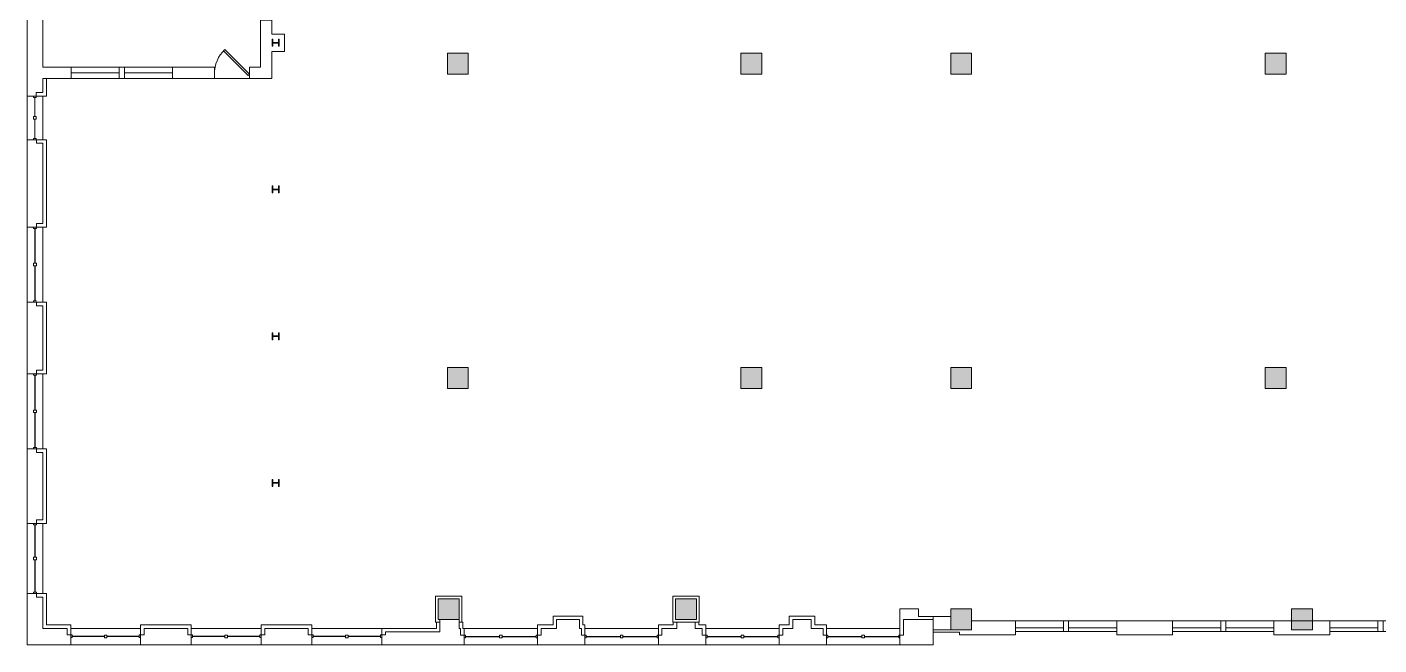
# Model space of a CAD drawing. Header units: inches. Extents: x 0 to 2535, y 0 to 2052.
# Drawn here: x 12 to 1559, y 0 to 707 of the extents above; entities that cross this region are included whole.
import ezdxf

# ---------------------------------------------------------------- set-up
doc = ezdxf.new("R2010")
doc.units = ezdxf.units.IN
doc.header["$MEASUREMENT"] = 0
for name, color, linetype, lineweight in [('A-DETL', 90, 'Continuous', 9), ('B-CL', 7, 'Continuous', 9), ('CORE', 7, 'Continuous', 9), ('S-COLS', 52, 'Continuous', 13), ('Victor Bldg - 7th Floor_LINK_dwg', 8, 'Continuous', 9), ('WINDOWS', 7, 'Continuous', 9)]:
    doc.layers.add(name, color=color, linetype=linetype, lineweight=lineweight)

# ---------------------------------------------------------------- blocks, each defined once
blk = doc.blocks.new('Concrete-Rectangular-Column - 24_ x 24_-6972613-Level 07  POWER _ SIGNAL')
at = {"layer": 'S-COLS', "lineweight": 9}
blk.add_hatch(color=7, dxfattribs=at).paths.add_polyline_path([(12, -12), (12, 12), (-12, 12), (-12, -12)], flags=0)
at = {"layer": 'S-COLS', "color": 8, "lineweight": 20}
for p, q in [((12, 12), (-12, 12)), ((-12, 12), (-12, -12)), ((12, -12), (12, 12)), ((-12, -12), (12, -12))]:
    blk.add_line(p, q, dxfattribs=at)
blk = doc.blocks.new('Victor Bldg - 7th Floor_LINK_dwg_DR1H902-7747242-Level 07  POWER _ SIGNAL')
at = {"layer": 'CORE', "flags": 128}
blk.add_lwpolyline([(0.242, 0.672), (-0.465, -0.035), (-0.5, 0), (0.207, 0.707)], close=True, dxfattribs=at)
at = {"layer": 'CORE'}
blk.add_arc((-0.434, 0.027), 0.935, 358.3342, 46.6658, dxfattribs=at)
blk = doc.blocks.new('Victor Bldg - 7th Floor_LINK_dwg-6972240-Level 07  POWER _ SIGNAL')
at = {"layer": 'B-CL', "flags": 128}
for points in [[(493, 677.5), (517, 677.5), (517, 653.5), (493, 653.5)], [(829, 677.5), (853, 677.5), (853, 653.5), (829, 653.5)], [(1069, 677.5), (1093, 677.5), (1093, 653.5), (1069, 653.5)], [(1429, 677.5), (1453, 677.5), (1453, 653.5), (1429, 653.5)], [(493, 317.5), (517, 317.5), (517, 293.5), (493, 293.5)], [(829, 317.5), (853, 317.5), (853, 293.5), (829, 293.5)], [(1069, 317.5), (1093, 317.5), (1093, 293.5), (1069, 293.5)], [(1429, 317.5), (1453, 317.5), (1453, 293.5), (1429, 293.5)], [(482.5, 29), (482.5, 53), (506.5, 53), (506.5, 29)], [(754.2, 29), (754.2, 53), (778.2, 53), (778.2, 29)], [(1069, 41.5), (1093, 41.5), (1093, 17.5), (1069, 17.5)], [(1459, 41.5), (1483, 41.5), (1483, 17.5), (1459, 17.5)]]:
    blk.add_lwpolyline(points, close=True, dxfattribs=at)
at = {"layer": 'CORE'}
for p, q in [((12, 746.5), (12, 628.5)), ((299.3, 689.9), (293.8, 689.9)), ((293.8, 689.1), (299.3, 689.1)), ((299.3, 521.9), (293.8, 521.9)), ((293.8, 521.1), (299.3, 521.1)), ((22.8, 389), (22.8, 390.5)), ((299.3, 353.9), (293.8, 353.9)), ((293.8, 353.1), (299.3, 353.1)), ((299.3, 185.9), (293.8, 185.9)), ((293.8, 185.1), (299.3, 185.1)), ((1049, 29), (1049, 32.5)), ((146.1, 19), (195.9, 19)), ((284.1, 19), (333.9, 19)), ((484.5, 29), (484.5, 19))]:
    blk.add_line(p, q, dxfattribs=at)
at = {"layer": 'CORE', "flags": 128}
for points in [[(30, 746.5), (12, 746.5), (30, 746.5), (30, 661.5), (62.6, 661.5), (62.6, 648.5), (30, 648.5), (34.1, 648.5), (34.1, 628.5), (22.6, 628.5), (22.6, 632.6), (30, 632.6), (30, 648.5), (30, 632.6)], [(293.3, 690.4), (293.3, 693.5), (292.6, 693.5), (292.6, 685.5), (293.3, 685.5), (293.3, 688.6)], [(299.8, 688.6), (299.8, 685.5), (300.6, 685.5), (300.6, 693.5), (299.8, 693.5), (299.8, 690.4)], [(12, 578.5), (12, 478.5), (30, 478.5)], [(30, 574.4), (30, 482.6), (30, 574.4), (22.8, 574.4), (22.8, 578.5), (34.1, 578.5), (34.1, 478.5), (22.8, 478.5), (22.8, 482.6), (30, 482.6)], [(293.3, 522.4), (293.3, 525.5), (292.6, 525.5), (292.6, 517.5), (293.3, 517.5), (293.3, 520.6)], [(299.8, 520.6), (299.8, 517.5), (300.6, 517.5), (300.6, 525.5), (299.8, 525.5), (299.8, 522.4)], [(30, 392.5), (12, 392.5), (12, 310.5), (30, 310.5)], [(30, 388.4), (30, 314.6), (30, 388.4), (22.8, 388.4), (22.8, 392.5), (34.1, 392.5), (34.1, 310.5), (22.8, 310.5), (22.8, 314.6), (30, 314.6)], [(293.3, 354.4), (293.3, 357.5), (292.6, 357.5), (292.6, 349.5), (293.3, 349.5), (293.3, 352.6)], [(299.8, 352.6), (299.8, 349.5), (300.6, 349.5), (300.6, 357.5), (299.8, 357.5), (299.8, 354.4)], [(30, 224.5), (12, 224.5), (12, 139), (30, 139)], [(30, 220.4), (30, 143.1), (30, 220.4), (22.8, 220.4), (22.8, 224.5), (34.1, 224.5), (34.1, 139), (22.8, 139), (22.8, 143.1), (30, 143.1)], [(293.3, 186.4), (293.3, 189.5), (292.6, 189.5), (292.6, 181.5), (293.3, 181.5), (293.3, 184.6)], [(299.8, 184.6), (299.8, 181.5), (300.6, 181.5), (300.6, 189.5), (299.8, 189.5), (299.8, 186.4)], [(62, 11.6), (62, 19), (62, 0), (12, 0), (12, 59), (30, 59)], [(30, 54.9), (30, 19), (57.9, 19), (57.9, 11.6), (62, 11.6), (62, 23.1), (34.1, 23.1), (34.1, 59), (22.8, 59), (22.8, 54.7)], [(22.8, 54.9), (30, 54.9), (30, 19), (57.9, 19)], [(480.4, 26), (480.4, 19), (418, 19), (418, 11.6), (422.1, 11.6), (422.1, 14.9), (484.5, 14.9), (484.5, 26), (479.5, 26), (479.5, 56), (509.5, 56), (509.5, 26), (506.5, 26)], [(600.4, 11.2), (596.2, 11.2), (596.2, 23.1), (614, 23.1), (614, 33.1), (648.2, 33.1), (648.2, 23.1), (650.5, 23.1), (650.5, 11.2), (646.4, 11.2), (646.4, 19), (644.1, 19), (644.1, 29), (618.1, 29), (618.1, 19), (600.4, 19), (600.4, 11.2), (600.4, 19), (618.1, 19), (618.1, 29), (644.1, 29), (644.1, 19), (646.4, 19), (646.4, 11.2)], [(1011, 29), (1011, 41.5), (1032, 41.5), (1032, 32.5), (1069, 32.5)], [(142, 19), (142, 0), (200, 0), (200, 19)], [(280, 19), (280, 0), (338, 0), (338, 19)], [(512.2, 19), (512.2, 0), (418, 0), (418, 19), (480.4, 19)], [(488.5, 29), (506.5, 29), (506.5, 19)], [(596.2, 19), (596.2, 0), (650.5, 0), (650.5, 19)], [(738.6, 11.2), (738.6, 19), (755.7, 19), (738.6, 19), (738.6, 11.2), (734.5, 11.2), (734.5, 23.1), (751.6, 23.1), (751.6, 26)], [(734.5, 19), (734.5, 0), (788.7, 0), (788.7, 19)], [(755.7, 26), (755.7, 19), (755.7, 26), (776.7, 26), (776.7, 19), (784.6, 19), (784.6, 11.2)], [(776.7, 26), (776.7, 19), (784.6, 19), (784.6, 11.2), (788.7, 11.2), (788.7, 23.1), (780.9, 23.1), (780.9, 26)], [(872.7, 19), (872.7, 0), (927, 0), (927, 19)], [(876.9, 19), (888.4, 19), (888.4, 29), (909.4, 29), (909.4, 19), (922.9, 19)], [(1049, 3), (1049, 0), (1011, 0), (1011, 19), (1011, 29), (1011, 19), (1011, 29), (1011, 17.5)], [(1011, 11.2), (1015.1, 11.2), (1015.1, 29), (1049, 29), (1049, 17.5), (1075, 17.5), (1093, 17.5)], [(1011, 19), (1011, 0), (1049, 0)], [(1093, 27.5), (1143, 27.5), (1143, 11.5), (1079, 11.5), (1079, 14.5), (1049, 14.5), (1049, 0), (1049, 29), (1015.1, 29)], [(1459, 27.5), (1439, 27.5), (1439, 11.5), (1503, 11.5), (1503, 27.5), (1483, 27.5)]]:
    blk.add_lwpolyline(points, dxfattribs=at)
for points in [[(292.1, 679.5), (292.1, 648.5), (266.6, 648.5), (266.6, 661.5), (279.1, 661.5), (279.1, 715.5), (292.1, 715.5), (292.1, 699.5), (306.8, 699.5), (306.8, 679.5)], [(178.6, 661.5), (178.6, 648.5), (226.6, 648.5), (226.6, 661.5)], [(30, 628.5), (12, 628.5)], [(30, 578.5), (12, 578.5)], [(751.2, 26), (751.2, 56), (781.2, 56), (781.2, 26)], [(872.7, 11.2), (876.9, 11.2), (876.9, 19), (888.4, 19), (888.4, 29), (909.4, 29), (909.4, 19), (922.9, 19), (922.9, 11.2), (927, 11.2), (927, 23.1), (913.5, 23.1), (913.5, 33.1), (884.2, 33.1), (884.2, 23.1), (872.7, 23.1)], [(142, 23.1), (142, 11.6), (146.1, 11.6), (146.1, 19), (195.9, 19), (195.9, 11.6), (200, 11.6), (200, 23.1)], [(280, 23.1), (280, 11.6), (284.1, 11.6), (284.1, 19), (333.9, 19), (333.9, 11.6), (338, 11.6), (338, 23.1)], [(510.6, 19), (510.6, 26), (506.5, 26), (506.5, 19), (508.1, 19), (508.1, 11.2), (512.2, 11.2), (512.2, 19)], [(1323, 11.5), (1323, 27.5), (1259, 27.5), (1259, 11.5)]]:
    blk.add_lwpolyline(points, close=True, dxfattribs=at)
at = {"layer": 'CORE'}
for centre, start, end in [((293.8, 690.4), 180, 270), ((293.8, 688.6), 90, 180), ((299.3, 690.4), 270, 0), ((299.3, 688.6), 0, 90), ((293.8, 522.4), 180, 270), ((293.8, 520.6), 90, 180), ((299.3, 522.4), 270, 0), ((299.3, 520.6), 0, 90), ((293.8, 354.4), 180, 270), ((293.8, 352.6), 90, 180), ((299.3, 354.4), 270, 0), ((299.3, 352.6), 0, 90), ((293.8, 186.4), 180, 270), ((299.3, 186.4), 270, 0), ((293.8, 184.6), 90, 180), ((299.3, 184.6), 0, 90)]:
    blk.add_arc(centre, 0.5, start, end, dxfattribs=at)
at = {"layer": 'WINDOWS'}
for p, q in [((12, 628.5), (12, 578.5)), ((20.9, 605), (20.9, 627)), ((21.1, 605), (21.1, 627)), ((30, 628.5), (30, 578.5)), ((20.9, 580), (20.9, 602)), ((21.1, 580), (21.1, 602)), ((12, 392.5), (12, 478.5)), ((21, 437), (21, 477)), ((21.2, 437), (21.2, 477)), ((30, 478.5), (30, 392.5)), ((21, 394), (21, 434)), ((21.2, 394), (21.2, 434)), ((12, 224.5), (12, 310.5)), ((30, 310.5), (30, 224.5)), ((21, 269), (21, 309)), ((21.2, 269), (21.2, 309)), ((21, 226), (21, 266)), ((21.2, 226), (21.2, 266)), ((12, 59), (12, 139)), ((21, 100.5), (21, 137.5)), ((21.2, 100.5), (21.2, 137.5)), ((30, 139), (30, 59)), ((21, 60.5), (21, 97.5)), ((21.2, 60.5), (21.2, 97.5)), ((62, 19), (142, 19)), ((200, 19), (280, 19)), ((338, 19), (418, 19)), ((512.2, 19), (596.2, 19)), ((650.5, 19), (734.5, 19)), ((788.7, 19), (872.7, 19)), ((927, 19), (1011, 19)), ((1143, 27.5), (1259, 27.5)), ((1143, 19.8), (1198, 19.8)), ((1143, 19.5), (1198, 19.5)), ((1143, 15.5), (1259, 15.5)), ((1204, 19.8), (1259, 19.8)), ((1204, 19.5), (1259, 19.5)), ((1323, 27.5), (1439, 27.5)), ((1323, 19.8), (1378, 19.8)), ((1323, 19.5), (1378, 19.5)), ((1323, 15.5), (1439, 15.5)), ((1384, 19.8), (1439, 19.8)), ((1384, 19.5), (1439, 19.5)), ((1503, 27.5), (1619, 27.5)), ((1503, 19.8), (1558, 19.8)), ((1503, 19.5), (1558, 19.5)), ((1503, 15.5), (1619, 15.5)), ((62, 0), (142, 0)), ((63.5, 9.9), (100.5, 9.9)), ((63.5, 9.6), (100.5, 9.6)), ((103.5, 9.9), (140.5, 9.9)), ((103.5, 9.6), (140.5, 9.6)), ((200, 0), (280, 0)), ((201.5, 9.9), (238.5, 9.9)), ((201.5, 9.6), (238.5, 9.6)), ((241.5, 9.9), (278.5, 9.9)), ((241.5, 9.6), (278.5, 9.6)), ((338, 0), (418, 0)), ((339.5, 9.9), (376.5, 9.9)), ((339.5, 9.6), (376.5, 9.6)), ((379.5, 9.9), (416.5, 9.9)), ((379.5, 9.6), (416.5, 9.6)), ((596.2, 0), (512.2, 0)), ((552.7, 9.7), (513.8, 9.7)), ((552.7, 9.5), (513.8, 9.5)), ((594.7, 9.7), (555.8, 9.7)), ((594.7, 9.5), (555.8, 9.5)), ((734.5, 0), (650.5, 0)), ((691, 9.7), (652, 9.7)), ((691, 9.5), (652, 9.5)), ((733, 9.7), (694, 9.7)), ((733, 9.5), (694, 9.5)), ((872.7, 0), (788.7, 0)), ((829.2, 9.7), (790.3, 9.7)), ((829.2, 9.5), (790.3, 9.5)), ((871.2, 9.7), (832.3, 9.7)), ((871.2, 9.5), (832.3, 9.5)), ((1011, 0), (927, 0)), ((967.5, 9.7), (928.5, 9.7)), ((967.5, 9.5), (928.5, 9.5)), ((1009.5, 9.7), (970.5, 9.7)), ((1009.5, 9.5), (970.5, 9.5))]:
    blk.add_line(p, q, dxfattribs=at)
at = {"layer": 'WINDOWS', "flags": 128}
for points in [[(62.6, 661.5), (178.6, 661.5)], [(62.6, 655.1), (117.6, 655.1)], [(62.6, 654.9), (117.6, 654.9)], [(117.6, 648.5), (117.6, 661.5), (123.6, 661.5), (123.6, 648.5), (117.6, 648.5), (117.6, 661.5), (123.6, 661.5), (123.6, 648.5)], [(123.6, 655.1), (178.6, 655.1)], [(123.6, 654.9), (178.6, 654.9)], [(62.6, 648.5), (178.6, 648.5)], [(19.4, 602), (22.6, 602), (22.6, 605), (19.4, 605)], [(22.8, 437), (22.8, 434), (19.5, 434), (19.5, 437)], [(22.8, 269), (22.8, 266), (19.5, 266), (19.5, 269)], [(22.8, 100.5), (22.8, 97.5), (19.5, 97.5), (19.5, 100.5)], [(1204, 27.5), (1204, 15.5), (1198, 15.5), (1198, 27.5)], [(1384, 27.5), (1384, 15.5), (1378, 15.5), (1378, 27.5)], [(1564, 27.5), (1564, 15.5), (1558, 15.5), (1558, 27.5)], [(100.5, 11.4), (100.5, 8.2), (103.5, 8.2), (103.5, 11.4)], [(238.5, 11.4), (238.5, 8.2), (241.5, 8.2), (241.5, 11.4)], [(376.5, 11.4), (379.5, 11.4), (379.5, 8.2), (376.5, 8.2)], [(552.7, 11.2), (555.8, 11.2), (555.8, 8), (552.7, 8)], [(691, 11.2), (694, 11.2), (694, 8), (691, 8)], [(829.2, 11.2), (832.3, 11.2), (832.3, 8), (829.2, 8)], [(967.5, 11.2), (970.5, 11.2), (970.5, 8), (967.5, 8)]]:
    blk.add_lwpolyline(points, close=True, dxfattribs=at)
for points in [[(22.6, 628.5), (22.6, 627), (19.4, 627), (19.4, 628.5)], [(22.6, 578.5), (22.6, 580), (19.4, 580), (19.4, 578.5)], [(19.5, 478.5), (19.5, 477), (22.8, 477), (22.8, 478.5)], [(19.5, 392.5), (19.5, 394), (22.8, 394)], [(19.5, 310.5), (19.5, 309), (22.8, 309), (22.8, 310.5)], [(19.5, 224.5), (19.5, 226), (22.8, 226), (22.8, 224.5)], [(22.8, 139), (22.8, 137.5), (19.5, 137.5), (19.5, 139)], [(19.5, 59), (19.5, 60.5), (22.8, 60.5), (22.8, 59)], [(62, 11.6), (63.5, 11.6), (63.5, 8.4), (62, 8.4)], [(142, 8.4), (140.5, 8.4), (140.5, 11.6), (142, 11.6)], [(200, 8.4), (201.5, 8.4), (201.5, 11.6), (200, 11.6)], [(280, 8.4), (278.5, 8.4), (278.5, 11.6), (280, 11.6)], [(338, 11.6), (339.5, 11.6), (339.5, 8.4), (338, 8.4)], [(418, 11.6), (416.5, 11.6), (416.5, 8.4), (418, 8.4)], [(512.2, 8), (513.8, 8), (513.8, 11.2), (512.2, 11.2)], [(596.2, 8), (594.7, 8), (594.7, 11.2), (596.2, 11.2)], [(650.5, 8), (652, 8), (652, 11.2), (650.5, 11.2)], [(734.5, 8), (733, 8), (733, 11.2), (734.5, 11.2)], [(788.7, 8), (790.3, 8), (790.3, 11.2), (788.7, 11.2)], [(872.7, 11.2), (871.2, 11.2), (871.2, 8), (872.7, 8)], [(927, 8), (928.5, 8), (928.5, 11.2), (927, 11.2)], [(1011, 8), (1009.5, 8), (1009.5, 11.2), (1011, 11.2)]]:
    blk.add_lwpolyline(points, dxfattribs=at)
at = {"extrusion": (0, 0, -1), "xscale": 40, "yscale": 40, "zscale": -40}
blk.add_blockref('Victor Bldg - 7th Floor_LINK_dwg_DR1H902-7747242-Level 07  POWER _ SIGNAL', (-246.6, 653.5), dxfattribs=at)

msp = doc.modelspace()

# ---------------------------------------------------------------- linework, layer by layer
at = {"layer": 'A-DETL'}
for p, q in [((292.1, 847.5), (292.1, 699.5)), ((292.1, 699.5), (306.8, 699.5)), ((306.8, 699.5), (306.8, 679.5)), ((306.8, 679.5), (292.1, 679.5)), ((292.1, 679.5), (292.1, 648.5)), ((292.1, 648.5), (34.1, 648.5)), ((34.1, 648.5), (34.1, 628.5)), ((34.1, 628.5), (30, 628.5)), ((30, 628.5), (30, 578.5)), ((30, 578.5), (34.1, 578.5)), ((34.1, 578.5), (34.1, 478.5)), ((34.1, 478.5), (30, 478.5)), ((30, 478.5), (30, 392.5)), ((30, 392.5), (34.1, 392.5)), ((34.1, 392.5), (34.1, 310.5)), ((34.1, 310.5), (30, 310.5)), ((30, 310.5), (30, 224.5)), ((30, 224.5), (34.1, 224.5)), ((34.1, 224.5), (34.1, 139)), ((34.1, 139), (30, 139)), ((30, 139), (30, 59)), ((30, 59), (34.1, 59)), ((34.1, 59), (34.1, 23.1)), ((614, 23.1), (614, 33.1)), ((614, 33.1), (648.2, 33.1)), ((648.2, 33.1), (648.2, 23.1)), ((884.2, 23.1), (884.2, 33.1)), ((884.2, 33.1), (913.5, 33.1)), ((913.5, 33.1), (913.5, 23.1)), ((1011, 19), (1011, 41.5)), ((1011, 41.5), (1032, 41.5)), ((1032, 41.5), (1032, 32.5)), ((1032, 32.5), (1069, 32.5)), ((1069, 32.5), (1069, 41.5)), ((1069, 41.5), (1093, 41.5)), ((1093, 41.5), (1093, 27.5)), ((34.1, 23.1), (62, 23.1)), ((62, 23.1), (62, 19)), ((62, 19), (142, 19)), ((142, 19), (142, 23.1)), ((142, 23.1), (200, 23.1)), ((200, 23.1), (200, 19)), ((200, 19), (280, 19)), ((280, 19), (280, 23.1)), ((280, 23.1), (338, 23.1)), ((338, 23.1), (338, 19)), ((338, 19), (480.4, 19)), ((480.4, 19), (480.4, 26)), ((480.4, 26), (484.5, 26)), ((484.5, 26), (484.5, 29)), ((484.5, 29), (506.5, 29)), ((506.5, 29), (506.5, 26)), ((506.5, 26), (510.6, 26)), ((510.6, 26), (510.6, 19)), ((510.6, 19), (596.2, 19)), ((596.2, 19), (596.2, 23.1)), ((596.2, 23.1), (614, 23.1)), ((648.2, 23.1), (650.5, 23.1)), ((650.5, 23.1), (650.5, 19)), ((650.5, 19), (734.5, 19)), ((734.5, 19), (734.5, 23.1)), ((734.5, 23.1), (751.6, 23.1)), ((751.6, 23.1), (751.6, 26)), ((751.6, 26), (780.9, 26)), ((780.9, 26), (780.9, 23.1)), ((780.9, 23.1), (788.7, 23.1)), ((788.7, 23.1), (788.7, 19)), ((788.7, 19), (872.8, 19)), ((872.8, 19), (872.8, 23.1)), ((872.8, 23.1), (884.2, 23.1)), ((913.5, 23.1), (927, 23.1)), ((927, 23.1), (927, 19)), ((927, 19), (1011, 19)), ((1093, 27.5), (2059, 27.5))]:
    msp.add_line(p, q, dxfattribs=at)

# ---------------------------------------------------------------- block references
at = {"layer": 'S-COLS', "lineweight": 9}
for p in [(505, 665.5), (841, 665.5), (1081, 665.5), (1441, 665.5), (505, 305.5), (841, 305.5), (1081, 305.5), (1441, 305.5), (494.5, 41), (766.2, 41), (1081, 29.5), (1471, 29.5)]:
    msp.add_blockref('Concrete-Rectangular-Column - 24_ x 24_-6972613-Level 07  POWER _ SIGNAL', p, dxfattribs=at)
at = {"layer": 'Victor Bldg - 7th Floor_LINK_dwg', "color": 7}
msp.add_blockref('Victor Bldg - 7th Floor_LINK_dwg-6972240-Level 07  POWER _ SIGNAL', (0, 0), dxfattribs=at)

doc.saveas('drawing.dxf')
